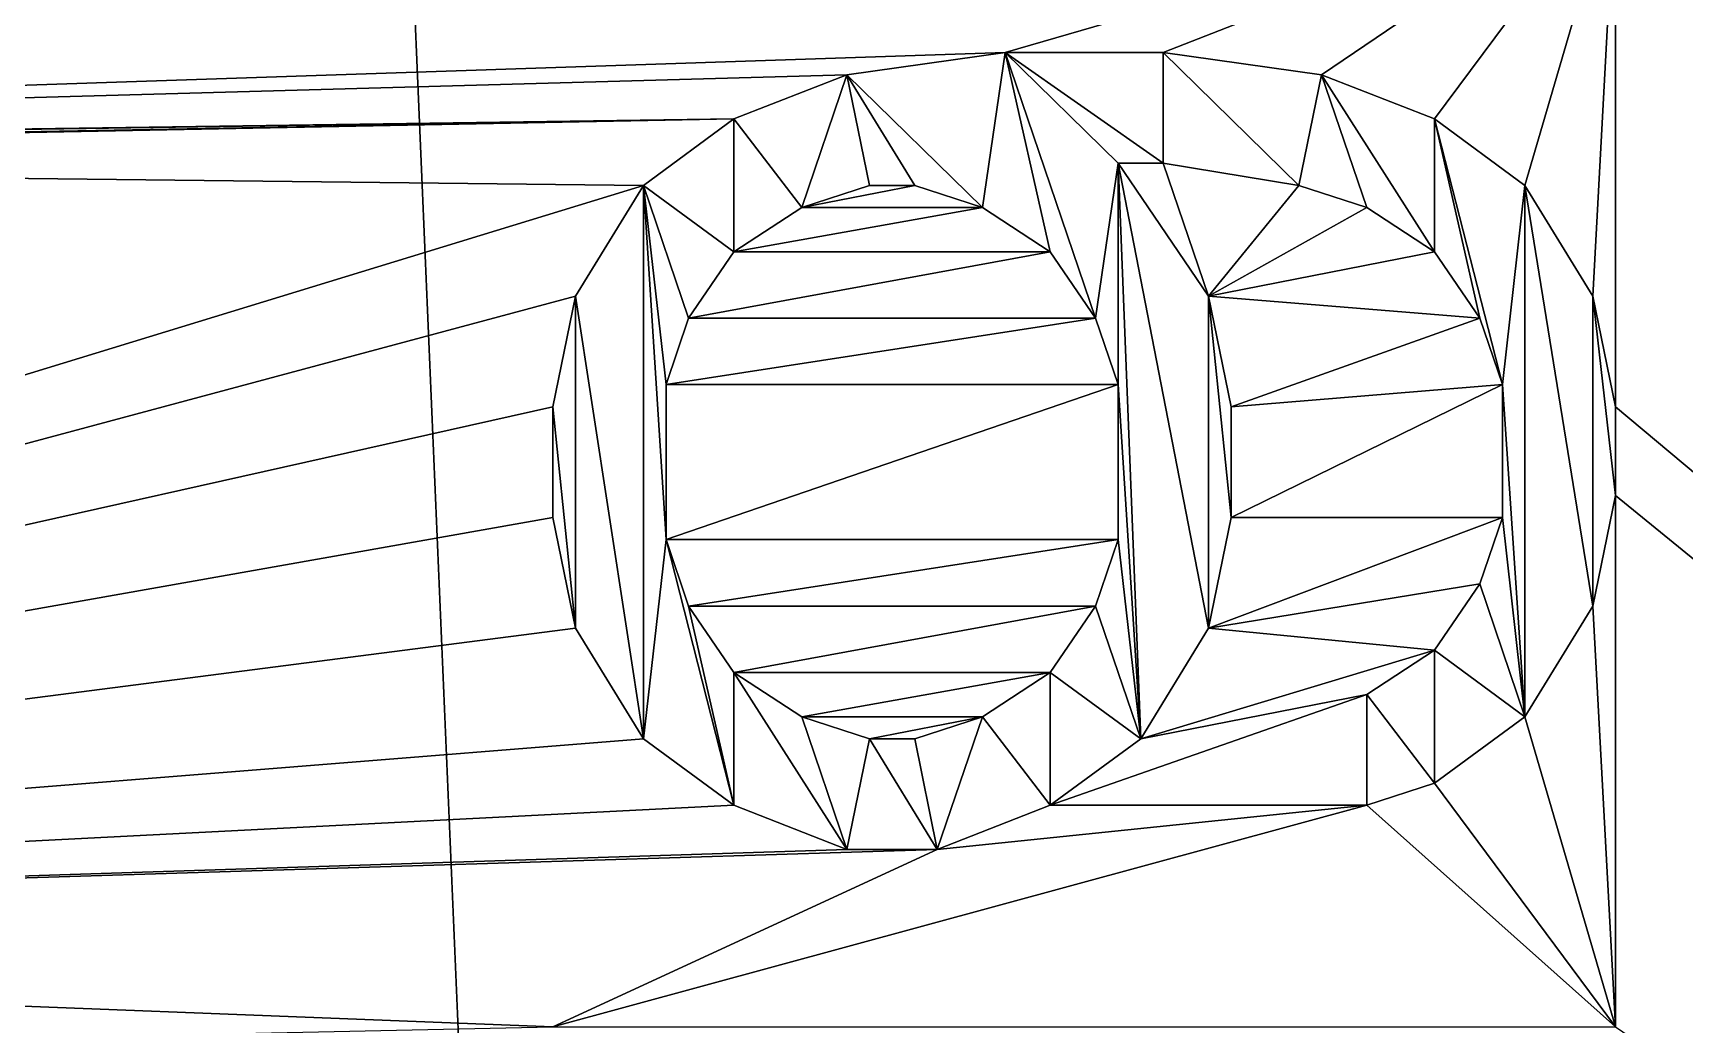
# Model space of a CAD drawing. Header units: millimetres. Extents: x -228 to 228, y -204 to 237.
# Drawn here: x -28.001 to -25.902, y 21.55 to 22.81 of the extents above; entities that cross this region are included whole.
import ezdxf

# ---------------------------------------------------------------- set-up
doc = ezdxf.new("R2010")
doc.units = ezdxf.units.MM
doc.header["$LTSCALE"] = 127.314815
for name, color, linetype in [('4337', 7, 'CONTINUOUS'), ('4338', 7, 'CONTINUOUS'), ('4639', 7, 'CONTINUOUS'), ('4640', 7, 'CONTINUOUS'), ('4646', 7, 'CONTINUOUS'), ('4868', 7, 'CONTINUOUS'), ('4869', 7, 'CONTINUOUS'), ('4870', 7, 'CONTINUOUS'), ('4871', 7, 'CONTINUOUS'), ('4872', 7, 'CONTINUOUS'), ('4873', 7, 'CONTINUOUS'), ('4874', 7, 'CONTINUOUS'), ('4875', 7, 'CONTINUOUS'), ('4876', 7, 'CONTINUOUS'), ('4877', 7, 'CONTINUOUS'), ('4878', 7, 'CONTINUOUS'), ('4879', 7, 'CONTINUOUS'), ('4880', 7, 'CONTINUOUS'), ('4881', 7, 'CONTINUOUS'), ('4882', 7, 'CONTINUOUS'), ('4883', 7, 'CONTINUOUS'), ('4884', 7, 'CONTINUOUS'), ('4885', 7, 'CONTINUOUS'), ('4886', 7, 'CONTINUOUS'), ('4887', 7, 'CONTINUOUS'), ('4888', 7, 'CONTINUOUS'), ('4889', 7, 'CONTINUOUS'), ('4890', 7, 'CONTINUOUS'), ('4891', 7, 'CONTINUOUS'), ('4892', 7, 'CONTINUOUS'), ('4893', 7, 'CONTINUOUS'), ('4894', 7, 'CONTINUOUS'), ('4895', 7, 'CONTINUOUS'), ('4896', 7, 'CONTINUOUS'), ('4897', 7, 'CONTINUOUS'), ('4898', 7, 'CONTINUOUS'), ('4899', 7, 'CONTINUOUS'), ('4900', 7, 'CONTINUOUS'), ('4901', 7, 'CONTINUOUS'), ('4902', 7, 'CONTINUOUS'), ('4903', 7, 'CONTINUOUS'), ('4904', 7, 'CONTINUOUS'), ('4905', 7, 'CONTINUOUS'), ('4906', 7, 'CONTINUOUS'), ('4907', 7, 'CONTINUOUS'), ('4908', 7, 'CONTINUOUS'), ('4909', 7, 'CONTINUOUS'), ('4910', 7, 'CONTINUOUS'), ('4911', 7, 'CONTINUOUS'), ('4912', 7, 'CONTINUOUS'), ('4913', 7, 'CONTINUOUS'), ('4914', 7, 'CONTINUOUS'), ('4915', 7, 'CONTINUOUS'), ('4916', 7, 'CONTINUOUS'), ('4917', 7, 'CONTINUOUS'), ('4918', 7, 'CONTINUOUS'), ('4919', 7, 'CONTINUOUS'), ('4920', 7, 'CONTINUOUS'), ('4921', 7, 'CONTINUOUS'), ('4922', 7, 'CONTINUOUS'), ('4923', 7, 'CONTINUOUS'), ('4924', 7, 'CONTINUOUS'), ('4925', 7, 'CONTINUOUS'), ('4926', 7, 'CONTINUOUS'), ('4927', 7, 'CONTINUOUS'), ('6193', 7, 'CONTINUOUS'), ('6301', 7, 'CONTINUOUS'), ('6310', 7, 'CONTINUOUS')]:
    doc.layers.add(name, color=color, linetype=linetype)

msp = doc.modelspace()

# ---------------------------------------------------------------- linework, layer by layer
at = {"layer": '4337', "color": 6, "linetype": 'Continuous'}
for points in [[(-26.5901, 1, 1038.99), (-28.6139, 1, 1038.99), (-28.0565, 35.5761, 1038.99), (-26.5901, 1, 1038.99)], [(-25.0534, 34.3321, 1038.99), (-26.5901, 1, 1038.99), (-28.0565, 35.5761, 1038.99), (-25.0534, 34.3321, 1038.99)], [(-26.5705, 0.791, 1038.99), (-26.5901, 1, 1038.99), (-25.0534, 34.3321, 1038.99), (-26.5705, 0.791, 1038.99)], [(-26.5651, 0.7513, 1038.99), (-26.5705, 0.791, 1038.99), (-25.0534, 34.3321, 1038.99), (-26.5651, 0.7513, 1038.99)], [(-26.5567, 0.7124, 1038.99), (-26.5651, 0.7513, 1038.99), (-25.0534, 34.3321, 1038.99), (-26.5567, 0.7124, 1038.99)], [(-26.5567, 0.7124, 1038.99), (-25.0534, 34.3321, 1038.99), (-26, 2.7124, 1038.99), (-26.5567, 0.7124, 1038.99)], [(-25.0534, 34.3321, 1038.99), (-24.9694, 2.7124, 1038.99), (-26, 2.7124, 1038.99), (-25.0534, 34.3321, 1038.99)]]:
    msp.add_3dface(points, dxfattribs=at)
at = {"layer": '4338', "color": 6, "linetype": 'Continuous'}
for points in [[(-30.06, 30.2289, 1040.99), (-19.925, 19.3605, 1040.99), (-21.983, 30.1516, 1040.99), (-30.06, 30.2289, 1040.99)], [(-35.1447, 27.683, 1040.99), (-33.5737, 22.3825, 1040.99), (-27.1396, 23.9944, 1040.99), (-35.1447, 27.683, 1040.99)], [(-27.1396, 23.9944, 1040.99), (-33.5737, 22.3825, 1040.99), (-27.2545, 23.8819, 1040.99), (-27.1396, 23.9944, 1040.99)], [(-27.2545, 23.8819, 1040.99), (-33.5737, 22.3825, 1040.99), (-27.312, 23.7694, 1040.99), (-27.2545, 23.8819, 1040.99)], [(-27.312, 23.7694, 1040.99), (-33.5737, 22.3825, 1040.99), (-27.3407, 23.6007, 1040.99), (-27.312, 23.7694, 1040.99)], [(-27.3407, 23.6007, 1040.99), (-33.5737, 22.3825, 1040.99), (-27.3407, 23.4882, 1040.99), (-27.3407, 23.6007, 1040.99)], [(-25.9907, 23.5191, 1040.99), (-25.9907, 23.01, 1040.99), (-20.9561, 18.1201, 1040.99), (-25.9907, 23.5191, 1040.99)], [(-27.3407, 23.4882, 1040.99), (-33.5737, 22.3825, 1040.99), (-27.312, 23.2913, 1040.99), (-27.3407, 23.4882, 1040.99)], [(-27.312, 23.2913, 1040.99), (-33.5737, 22.3825, 1040.99), (-27.2545, 23.1788, 1040.99), (-27.312, 23.2913, 1040.99)], [(-27.2545, 23.1788, 1040.99), (-33.5737, 22.3825, 1040.99), (-27.1396, 23.0663, 1040.99), (-27.2545, 23.1788, 1040.99)], [(-33.5737, 22.3825, 1040.99), (-30.9148, 22.6466, 1040.99), (-27.1396, 23.0663, 1040.99), (-33.5737, 22.3825, 1040.99)], [(-27.0247, 23.0382, 1040.99), (-27.1396, 23.0663, 1040.99), (-30.9148, 22.6466, 1040.99), (-27.0247, 23.0382, 1040.99)], [(-30.9148, 22.6466, 1040.99), (-26.1343, 23.01, 1040.99), (-27.0247, 23.0382, 1040.99), (-30.9148, 22.6466, 1040.99)], [(-30.9148, 22.6466, 1040.99), (-26.7662, 22.785, 1040.99), (-25.9907, 23.01, 1040.99), (-30.9148, 22.6466, 1040.99)], [(-26.1343, 23.01, 1040.99), (-30.9148, 22.6466, 1040.99), (-25.9907, 23.01, 1040.99), (-26.1343, 23.01, 1040.99)], [(-26.7662, 22.785, 1040.99), (-26.5652, 22.785, 1040.99), (-25.9907, 23.01, 1040.99), (-26.7662, 22.785, 1040.99)], [(-26.5652, 22.785, 1040.99), (-26.3641, 22.7569, 1040.99), (-25.9907, 23.01, 1040.99), (-26.5652, 22.785, 1040.99)], [(-26.3641, 22.7569, 1040.99), (-26.2205, 22.7007, 1040.99), (-25.9907, 23.01, 1040.99), (-26.3641, 22.7569, 1040.99)], [(-26.2205, 22.7007, 1040.99), (-26.1056, 22.6163, 1040.99), (-25.9907, 23.01, 1040.99), (-26.2205, 22.7007, 1040.99)], [(-26.1056, 22.6163, 1040.99), (-26.0194, 22.4757, 1040.99), (-25.9907, 23.01, 1040.99), (-26.1056, 22.6163, 1040.99)], [(-26.0194, 22.4757, 1040.99), (-25.9907, 22.335, 1040.99), (-25.9907, 23.01, 1040.99), (-26.0194, 22.4757, 1040.99)], [(-25.9907, 23.01, 1040.99), (-25.9907, 22.335, 1040.99), (-20.9561, 18.1201, 1040.99), (-25.9907, 23.01, 1040.99)], [(-26.7662, 22.785, 1040.99), (-30.9148, 22.6466, 1040.99), (-26.9673, 22.7569, 1040.99), (-26.7662, 22.785, 1040.99)], [(-26.9673, 22.7569, 1040.99), (-30.9148, 22.6466, 1040.99), (-27.1109, 22.7007, 1040.99), (-26.9673, 22.7569, 1040.99)], [(-30.9148, 22.6466, 1040.99), (-30.7446, 22.6466, 1040.99), (-27.1109, 22.7007, 1040.99), (-30.9148, 22.6466, 1040.99)], [(-30.7446, 22.6466, 1040.99), (-30.0754, 22.6466, 1040.99), (-27.1109, 22.7007, 1040.99), (-30.7446, 22.6466, 1040.99)], [(-30.0754, 22.6466, 1040.99), (-29.9052, 22.6466, 1040.99), (-27.1109, 22.7007, 1040.99), (-30.0754, 22.6466, 1040.99)], [(-27.1109, 22.7007, 1040.99), (-29.9052, 22.6466, 1040.99), (-27.2258, 22.6163, 1040.99), (-27.1109, 22.7007, 1040.99)], [(-29.9052, 22.6466, 1040.99), (-30.3365, 21.6641, 1040.99), (-27.2258, 22.6163, 1040.99), (-29.9052, 22.6466, 1040.99)], [(-26.6226, 22.6444, 1040.99), (-26.5077, 22.4757, 1040.99), (-26.5652, 22.6444, 1040.99), (-26.6226, 22.6444, 1040.99)], [(-26.5652, 22.6444, 1040.99), (-26.5077, 22.4757, 1040.99), (-26.3928, 22.6163, 1040.99), (-26.5652, 22.6444, 1040.99)], [(-27.2258, 22.6163, 1040.99), (-30.3365, 21.6641, 1040.99), (-27.312, 22.4757, 1040.99), (-27.2258, 22.6163, 1040.99)], [(-26.7949, 22.5882, 1040.99), (-26.8811, 22.6163, 1040.99), (-27.0247, 22.5882, 1040.99), (-26.7949, 22.5882, 1040.99)], [(-27.0247, 22.5882, 1040.99), (-26.8811, 22.6163, 1040.99), (-26.9386, 22.6163, 1040.99), (-27.0247, 22.5882, 1040.99)], [(-26.3928, 22.6163, 1040.99), (-26.5077, 22.4757, 1040.99), (-26.3066, 22.5882, 1040.99), (-26.3928, 22.6163, 1040.99)], [(-26.7088, 22.5319, 1040.99), (-26.7949, 22.5882, 1040.99), (-27.1109, 22.5319, 1040.99), (-26.7088, 22.5319, 1040.99)], [(-27.1109, 22.5319, 1040.99), (-26.7949, 22.5882, 1040.99), (-27.0247, 22.5882, 1040.99), (-27.1109, 22.5319, 1040.99)], [(-26.3066, 22.5882, 1040.99), (-26.5077, 22.4757, 1040.99), (-26.2205, 22.5319, 1040.99), (-26.3066, 22.5882, 1040.99)], [(-26.6513, 22.4475, 1040.99), (-26.7088, 22.5319, 1040.99), (-27.1683, 22.4475, 1040.99), (-26.6513, 22.4475, 1040.99)], [(-27.1683, 22.4475, 1040.99), (-26.7088, 22.5319, 1040.99), (-27.1109, 22.5319, 1040.99), (-27.1683, 22.4475, 1040.99)], [(-26.2205, 22.5319, 1040.99), (-26.5077, 22.4757, 1040.99), (-26.163, 22.4475, 1040.99), (-26.2205, 22.5319, 1040.99)], [(-27.312, 22.4757, 1040.99), (-30.3365, 21.6641, 1040.99), (-27.3407, 22.335, 1040.99), (-27.312, 22.4757, 1040.99)], [(-26.5077, 22.4757, 1040.99), (-26.479, 22.335, 1040.99), (-26.163, 22.4475, 1040.99), (-26.5077, 22.4757, 1040.99)], [(-26.6226, 22.3632, 1040.99), (-26.6513, 22.4475, 1040.99), (-27.1971, 22.3632, 1040.99), (-26.6226, 22.3632, 1040.99)], [(-27.1971, 22.3632, 1040.99), (-26.6513, 22.4475, 1040.99), (-27.1683, 22.4475, 1040.99), (-27.1971, 22.3632, 1040.99)], [(-26.163, 22.4475, 1040.99), (-26.479, 22.335, 1040.99), (-26.1343, 22.3632, 1040.99), (-26.163, 22.4475, 1040.99)], [(-26.6226, 22.1663, 1040.99), (-26.6226, 22.3632, 1040.99), (-27.1971, 22.1663, 1040.99), (-26.6226, 22.1663, 1040.99)], [(-27.1971, 22.1663, 1040.99), (-26.6226, 22.3632, 1040.99), (-27.1971, 22.3632, 1040.99), (-27.1971, 22.1663, 1040.99)], [(-26.479, 22.335, 1040.99), (-26.479, 22.1944, 1040.99), (-26.1343, 22.3632, 1040.99), (-26.479, 22.335, 1040.99)], [(-26.1343, 22.3632, 1040.99), (-26.479, 22.1944, 1040.99), (-26.1343, 22.1944, 1040.99), (-26.1343, 22.3632, 1040.99)], [(-27.3407, 22.335, 1040.99), (-30.3365, 21.6641, 1040.99), (-27.3407, 22.1944, 1040.99), (-27.3407, 22.335, 1040.99)], [(-25.9907, 22.335, 1040.99), (-25.9907, 22.2225, 1040.99), (-20.9561, 18.1201, 1040.99), (-25.9907, 22.335, 1040.99)], [(-26.0194, 22.0819, 1040.99), (-25.9907, 21.5475, 1040.99), (-25.9907, 22.2225, 1040.99), (-26.0194, 22.0819, 1040.99)], [(-25.9907, 22.2225, 1040.99), (-25.9907, 21.5475, 1040.99), (-20.9561, 18.1201, 1040.99), (-25.9907, 22.2225, 1040.99)], [(-27.3407, 22.1944, 1040.99), (-30.3365, 21.6641, 1040.99), (-27.312, 22.0538, 1040.99), (-27.3407, 22.1944, 1040.99)], [(-26.479, 22.1944, 1040.99), (-26.5077, 22.0538, 1040.99), (-26.1343, 22.1944, 1040.99), (-26.479, 22.1944, 1040.99)], [(-26.1343, 22.1944, 1040.99), (-26.5077, 22.0538, 1040.99), (-26.163, 22.11, 1040.99), (-26.1343, 22.1944, 1040.99)], [(-27.1683, 22.0819, 1040.99), (-26.6226, 22.1663, 1040.99), (-27.1971, 22.1663, 1040.99), (-27.1683, 22.0819, 1040.99)], [(-26.6513, 22.0819, 1040.99), (-26.6226, 22.1663, 1040.99), (-27.1683, 22.0819, 1040.99), (-26.6513, 22.0819, 1040.99)], [(-26.163, 22.11, 1040.99), (-26.5077, 22.0538, 1040.99), (-26.2205, 22.0257, 1040.99), (-26.163, 22.11, 1040.99)], [(-27.1109, 21.9975, 1040.99), (-26.6513, 22.0819, 1040.99), (-27.1683, 22.0819, 1040.99), (-27.1109, 21.9975, 1040.99)], [(-26.7088, 21.9975, 1040.99), (-26.6513, 22.0819, 1040.99), (-27.1109, 21.9975, 1040.99), (-26.7088, 21.9975, 1040.99)], [(-26.1056, 21.9413, 1040.99), (-25.9907, 21.5475, 1040.99), (-26.0194, 22.0819, 1040.99), (-26.1056, 21.9413, 1040.99)], [(-27.312, 22.0538, 1040.99), (-30.3365, 21.6641, 1040.99), (-27.2258, 21.9132, 1040.99), (-27.312, 22.0538, 1040.99)], [(-26.5077, 22.0538, 1040.99), (-26.5939, 21.9132, 1040.99), (-26.2205, 22.0257, 1040.99), (-26.5077, 22.0538, 1040.99)], [(-26.2205, 22.0257, 1040.99), (-26.5939, 21.9132, 1040.99), (-26.3066, 21.9694, 1040.99), (-26.2205, 22.0257, 1040.99)], [(-27.0247, 21.9413, 1040.99), (-26.7088, 21.9975, 1040.99), (-27.1109, 21.9975, 1040.99), (-27.0247, 21.9413, 1040.99)], [(-26.7949, 21.9413, 1040.99), (-26.7088, 21.9975, 1040.99), (-27.0247, 21.9413, 1040.99), (-26.7949, 21.9413, 1040.99)], [(-26.7088, 21.8288, 1040.99), (-26.3066, 21.8288, 1040.99), (-26.3066, 21.9694, 1040.99), (-26.7088, 21.8288, 1040.99)], [(-26.5939, 21.9132, 1040.99), (-26.7088, 21.8288, 1040.99), (-26.3066, 21.9694, 1040.99), (-26.5939, 21.9132, 1040.99)], [(-26.9386, 21.9132, 1040.99), (-26.7949, 21.9413, 1040.99), (-27.0247, 21.9413, 1040.99), (-26.9386, 21.9132, 1040.99)], [(-26.8811, 21.9132, 1040.99), (-26.7949, 21.9413, 1040.99), (-26.9386, 21.9132, 1040.99), (-26.8811, 21.9132, 1040.99)], [(-26.2205, 21.8569, 1040.99), (-25.9907, 21.5475, 1040.99), (-26.1056, 21.9413, 1040.99), (-26.2205, 21.8569, 1040.99)], [(-27.2258, 21.9132, 1040.99), (-30.3365, 21.6641, 1040.99), (-27.1109, 21.8288, 1040.99), (-27.2258, 21.9132, 1040.99)], [(-26.3066, 21.8288, 1040.99), (-25.9907, 21.5475, 1040.99), (-26.2205, 21.8569, 1040.99), (-26.3066, 21.8288, 1040.99)], [(-27.1109, 21.8288, 1040.99), (-30.3365, 21.6641, 1040.99), (-26.9673, 21.7725, 1040.99), (-27.1109, 21.8288, 1040.99)], [(-27.3407, 21.5475, 1040.99), (-25.9907, 21.5475, 1040.99), (-26.3066, 21.8288, 1040.99), (-27.3407, 21.5475, 1040.99)], [(-27.3407, 21.5475, 1040.99), (-26.3066, 21.8288, 1040.99), (-26.8524, 21.7725, 1040.99), (-27.3407, 21.5475, 1040.99)], [(-26.8524, 21.7725, 1040.99), (-26.3066, 21.8288, 1040.99), (-26.7088, 21.8288, 1040.99), (-26.8524, 21.7725, 1040.99)], [(-30.3365, 21.6641, 1040.99), (-27.3407, 21.5475, 1040.99), (-26.8524, 21.7725, 1040.99), (-30.3365, 21.6641, 1040.99)], [(-26.9673, 21.7725, 1040.99), (-30.3365, 21.6641, 1040.99), (-26.8524, 21.7725, 1040.99), (-26.9673, 21.7725, 1040.99)], [(-30.3365, 21.6641, 1040.99), (-30.2998, 21.4842, 1040.99), (-27.3407, 21.5475, 1040.99), (-30.3365, 21.6641, 1040.99)]]:
    msp.add_3dface(points, dxfattribs=at)
at = {"layer": '4639', "color": 6, "linetype": 'Continuous'}
for points in [[(-19.925, 19.3605, 1040.99), (-30.06, 30.2289, 1040.99), (-21.8981, 21.1981, 1051.862), (-19.925, 19.3605, 1040.99)], [(-30.06, 30.2289, 1040.99), (-24.9401, 24.4954, 1050.49), (-23.3431, 22.7737, 1050.8417), (-30.06, 30.2289, 1040.99)], [(-21.8981, 21.1981, 1051.862), (-30.06, 30.2289, 1040.99), (-23.3431, 22.7737, 1050.8417), (-21.8981, 21.1981, 1051.862)]]:
    msp.add_3dface(points, dxfattribs=at)
at = {"layer": '4640', "color": 6, "linetype": 'Continuous'}
for points in [[(-25.814, 23.5727, 1050.49), (-30.6636, 28.6466, 1045.5393), (-20.7914, 18.1245, 1048.0645), (-25.814, 23.5727, 1050.49)], [(-30.6636, 28.6466, 1045.5393), (-26.1343, 23.6756, 1041.09), (-20.7914, 18.1245, 1048.0645), (-30.6636, 28.6466, 1045.5393)], [(-26.1343, 23.6756, 1041.09), (-25.9907, 23.5216, 1041.09), (-20.7914, 18.1245, 1048.0645), (-26.1343, 23.6756, 1041.09)], [(-25.9907, 23.5216, 1041.09), (-25.9907, 23.5191, 1040.99), (-20.7914, 18.1245, 1048.0645), (-25.9907, 23.5216, 1041.09)], [(-25.9907, 23.5191, 1040.99), (-20.9561, 18.1201, 1040.99), (-20.7914, 18.1245, 1048.0645), (-25.9907, 23.5191, 1040.99)]]:
    msp.add_3dface(points, dxfattribs=at)
at = {"layer": '4646', "color": 6, "linetype": 'Continuous'}
for points in [[(-26.7662, 22.785, 1041.09), (-26.9673, 22.7569, 1041.09), (-26.7949, 22.5882, 1041.09), (-26.7662, 22.785, 1041.09)], [(-26.7088, 22.5319, 1041.09), (-26.7662, 22.785, 1041.09), (-26.7949, 22.5882, 1041.09), (-26.7088, 22.5319, 1041.09)], [(-26.6226, 22.6444, 1041.09), (-26.5652, 22.6444, 1041.09), (-26.7662, 22.785, 1041.09), (-26.6226, 22.6444, 1041.09)], [(-26.7662, 22.785, 1041.09), (-26.5652, 22.6444, 1041.09), (-26.5652, 22.785, 1041.09), (-26.7662, 22.785, 1041.09)], [(-26.6226, 22.6444, 1041.09), (-26.7662, 22.785, 1041.09), (-26.6513, 22.4475, 1041.09), (-26.6226, 22.6444, 1041.09)], [(-26.6513, 22.4475, 1041.09), (-26.7662, 22.785, 1041.09), (-26.7088, 22.5319, 1041.09), (-26.6513, 22.4475, 1041.09)], [(-26.5652, 22.6444, 1041.09), (-26.3928, 22.6163, 1041.09), (-26.5652, 22.785, 1041.09), (-26.5652, 22.6444, 1041.09)], [(-26.5652, 22.785, 1041.09), (-26.3928, 22.6163, 1041.09), (-26.3641, 22.7569, 1041.09), (-26.5652, 22.785, 1041.09)], [(-26.9673, 22.7569, 1041.09), (-27.1109, 22.7007, 1041.09), (-27.0247, 22.5882, 1041.09), (-26.9673, 22.7569, 1041.09)], [(-26.9386, 22.6163, 1041.09), (-26.9673, 22.7569, 1041.09), (-27.0247, 22.5882, 1041.09), (-26.9386, 22.6163, 1041.09)], [(-26.8811, 22.6163, 1041.09), (-26.9673, 22.7569, 1041.09), (-26.9386, 22.6163, 1041.09), (-26.8811, 22.6163, 1041.09)], [(-26.9673, 22.7569, 1041.09), (-26.8811, 22.6163, 1041.09), (-26.7949, 22.5882, 1041.09), (-26.9673, 22.7569, 1041.09)], [(-26.3928, 22.6163, 1041.09), (-26.3066, 22.5882, 1041.09), (-26.3641, 22.7569, 1041.09), (-26.3928, 22.6163, 1041.09)], [(-26.3066, 22.5882, 1041.09), (-26.2205, 22.5319, 1041.09), (-26.3641, 22.7569, 1041.09), (-26.3066, 22.5882, 1041.09)], [(-26.3641, 22.7569, 1041.09), (-26.2205, 22.5319, 1041.09), (-26.2205, 22.7007, 1041.09), (-26.3641, 22.7569, 1041.09)], [(-27.1109, 22.7007, 1041.09), (-27.2258, 22.6163, 1041.09), (-27.1109, 22.5319, 1041.09), (-27.1109, 22.7007, 1041.09)], [(-27.0247, 22.5882, 1041.09), (-27.1109, 22.7007, 1041.09), (-27.1109, 22.5319, 1041.09), (-27.0247, 22.5882, 1041.09)], [(-26.163, 22.4475, 1041.09), (-26.1343, 22.3632, 1041.09), (-26.2205, 22.7007, 1041.09), (-26.163, 22.4475, 1041.09)], [(-26.2205, 22.7007, 1041.09), (-26.1343, 22.3632, 1041.09), (-26.1056, 22.6163, 1041.09), (-26.2205, 22.7007, 1041.09)], [(-26.2205, 22.5319, 1041.09), (-26.163, 22.4475, 1041.09), (-26.2205, 22.7007, 1041.09), (-26.2205, 22.5319, 1041.09)], [(-26.6226, 22.3632, 1041.09), (-26.6226, 22.6444, 1041.09), (-26.6513, 22.4475, 1041.09), (-26.6226, 22.3632, 1041.09)], [(-26.5077, 22.4757, 1041.09), (-26.6226, 22.6444, 1041.09), (-26.5077, 22.0538, 1041.09), (-26.5077, 22.4757, 1041.09)], [(-26.5077, 22.0538, 1041.09), (-26.6226, 22.6444, 1041.09), (-26.5939, 21.9132, 1041.09), (-26.5077, 22.0538, 1041.09)], [(-26.5939, 21.9132, 1041.09), (-26.6226, 22.6444, 1041.09), (-26.6226, 22.3632, 1041.09), (-26.5939, 21.9132, 1041.09)], [(-27.312, 22.4757, 1041.09), (-27.2258, 21.9132, 1041.09), (-27.2258, 22.6163, 1041.09), (-27.312, 22.4757, 1041.09)], [(-27.2258, 22.6163, 1041.09), (-27.2258, 21.9132, 1041.09), (-27.1971, 22.1663, 1041.09), (-27.2258, 22.6163, 1041.09)], [(-27.1109, 22.5319, 1041.09), (-27.2258, 22.6163, 1041.09), (-27.1683, 22.4475, 1041.09), (-27.1109, 22.5319, 1041.09)], [(-27.1683, 22.4475, 1041.09), (-27.2258, 22.6163, 1041.09), (-27.1971, 22.3632, 1041.09), (-27.1683, 22.4475, 1041.09)], [(-27.1971, 22.3632, 1041.09), (-27.2258, 22.6163, 1041.09), (-27.1971, 22.1663, 1041.09), (-27.1971, 22.3632, 1041.09)], [(-26.1056, 22.6163, 1041.09), (-26.1343, 22.3632, 1041.09), (-26.1056, 21.9413, 1041.09), (-26.1056, 22.6163, 1041.09)], [(-26.0194, 22.4757, 1041.09), (-26.1056, 22.6163, 1041.09), (-26.0194, 22.0819, 1041.09), (-26.0194, 22.4757, 1041.09)], [(-26.0194, 22.0819, 1041.09), (-26.1056, 22.6163, 1041.09), (-26.1056, 21.9413, 1041.09), (-26.0194, 22.0819, 1041.09)], [(-27.3407, 22.335, 1041.09), (-27.312, 22.0538, 1041.09), (-27.312, 22.4757, 1041.09), (-27.3407, 22.335, 1041.09)], [(-27.312, 22.0538, 1041.09), (-27.2258, 21.9132, 1041.09), (-27.312, 22.4757, 1041.09), (-27.312, 22.0538, 1041.09)], [(-26.479, 22.335, 1041.09), (-26.5077, 22.4757, 1041.09), (-26.479, 22.1944, 1041.09), (-26.479, 22.335, 1041.09)], [(-26.479, 22.1944, 1041.09), (-26.5077, 22.4757, 1041.09), (-26.5077, 22.0538, 1041.09), (-26.479, 22.1944, 1041.09)], [(-25.9907, 22.335, 1041.09), (-26.0194, 22.4757, 1041.09), (-25.9907, 22.2225, 1041.09), (-25.9907, 22.335, 1041.09)], [(-25.9907, 22.2225, 1041.09), (-26.0194, 22.4757, 1041.09), (-26.0194, 22.0819, 1041.09), (-25.9907, 22.2225, 1041.09)], [(-26.6226, 22.1663, 1041.09), (-26.5939, 21.9132, 1041.09), (-26.6226, 22.3632, 1041.09), (-26.6226, 22.1663, 1041.09)], [(-26.1343, 22.3632, 1041.09), (-26.1343, 22.1944, 1041.09), (-26.1056, 21.9413, 1041.09), (-26.1343, 22.3632, 1041.09)], [(-27.3407, 22.1944, 1041.09), (-27.312, 22.0538, 1041.09), (-27.3407, 22.335, 1041.09), (-27.3407, 22.1944, 1041.09)], [(-26.1343, 22.1944, 1041.09), (-26.163, 22.11, 1041.09), (-26.1056, 21.9413, 1041.09), (-26.1343, 22.1944, 1041.09)], [(-27.2258, 21.9132, 1041.09), (-27.1109, 21.8288, 1041.09), (-27.1971, 22.1663, 1041.09), (-27.2258, 21.9132, 1041.09)], [(-27.1971, 22.1663, 1041.09), (-27.1109, 21.8288, 1041.09), (-27.1683, 22.0819, 1041.09), (-27.1971, 22.1663, 1041.09)], [(-26.6513, 22.0819, 1041.09), (-26.5939, 21.9132, 1041.09), (-26.6226, 22.1663, 1041.09), (-26.6513, 22.0819, 1041.09)], [(-26.163, 22.11, 1041.09), (-26.2205, 22.0257, 1041.09), (-26.1056, 21.9413, 1041.09), (-26.163, 22.11, 1041.09)], [(-27.1683, 22.0819, 1041.09), (-27.1109, 21.8288, 1041.09), (-27.1109, 21.9975, 1041.09), (-27.1683, 22.0819, 1041.09)], [(-26.7088, 21.9975, 1041.09), (-26.5939, 21.9132, 1041.09), (-26.6513, 22.0819, 1041.09), (-26.7088, 21.9975, 1041.09)], [(-26.2205, 22.0257, 1041.09), (-26.3066, 21.9694, 1041.09), (-26.2205, 21.8569, 1041.09), (-26.2205, 22.0257, 1041.09)], [(-26.1056, 21.9413, 1041.09), (-26.2205, 22.0257, 1041.09), (-26.2205, 21.8569, 1041.09), (-26.1056, 21.9413, 1041.09)], [(-27.1109, 21.8288, 1041.09), (-26.9673, 21.7725, 1041.09), (-27.1109, 21.9975, 1041.09), (-27.1109, 21.8288, 1041.09)], [(-27.1109, 21.9975, 1041.09), (-26.9673, 21.7725, 1041.09), (-27.0247, 21.9413, 1041.09), (-27.1109, 21.9975, 1041.09)], [(-26.7949, 21.9413, 1041.09), (-26.7088, 21.8288, 1041.09), (-26.7088, 21.9975, 1041.09), (-26.7949, 21.9413, 1041.09)], [(-26.7088, 21.8288, 1041.09), (-26.5939, 21.9132, 1041.09), (-26.7088, 21.9975, 1041.09), (-26.7088, 21.8288, 1041.09)], [(-26.3066, 21.9694, 1041.09), (-26.3066, 21.8288, 1041.09), (-26.2205, 21.8569, 1041.09), (-26.3066, 21.9694, 1041.09)], [(-27.0247, 21.9413, 1041.09), (-26.9673, 21.7725, 1041.09), (-26.9386, 21.9132, 1041.09), (-27.0247, 21.9413, 1041.09)], [(-26.8811, 21.9132, 1041.09), (-26.8524, 21.7725, 1041.09), (-26.7949, 21.9413, 1041.09), (-26.8811, 21.9132, 1041.09)], [(-26.8524, 21.7725, 1041.09), (-26.7088, 21.8288, 1041.09), (-26.7949, 21.9413, 1041.09), (-26.8524, 21.7725, 1041.09)], [(-26.9673, 21.7725, 1041.09), (-26.8524, 21.7725, 1041.09), (-26.9386, 21.9132, 1041.09), (-26.9673, 21.7725, 1041.09)], [(-26.9386, 21.9132, 1041.09), (-26.8524, 21.7725, 1041.09), (-26.8811, 21.9132, 1041.09), (-26.9386, 21.9132, 1041.09)]]:
    msp.add_3dface(points, dxfattribs=at)
at = {"layer": '4868', "color": 6, "linetype": 'Continuous'}
for points in [[(-26.3066, 21.8288, 1040.99), (-26.2205, 21.8569, 1040.99), (-26.2205, 21.8569, 1041.09), (-26.3066, 21.8288, 1040.99)], [(-26.3066, 21.8288, 1041.09), (-26.3066, 21.8288, 1040.99), (-26.2205, 21.8569, 1041.09), (-26.3066, 21.8288, 1041.09)]]:
    msp.add_3dface(points, dxfattribs=at)
at = {"layer": '4869', "color": 6, "linetype": 'Continuous'}
for points in [[(-26.2205, 21.8569, 1040.99), (-26.1056, 21.9413, 1040.99), (-26.2205, 21.8569, 1041.09), (-26.2205, 21.8569, 1040.99)], [(-26.1056, 21.9413, 1040.99), (-26.1056, 21.9413, 1041.09), (-26.2205, 21.8569, 1041.09), (-26.1056, 21.9413, 1040.99)]]:
    msp.add_3dface(points, dxfattribs=at)
at = {"layer": '4870', "color": 6, "linetype": 'Continuous'}
for points in [[(-26.1056, 21.9413, 1040.99), (-26.0194, 22.0819, 1040.99), (-26.1056, 21.9413, 1041.09), (-26.1056, 21.9413, 1040.99)], [(-26.0194, 22.0819, 1040.99), (-26.0194, 22.0819, 1041.09), (-26.1056, 21.9413, 1041.09), (-26.0194, 22.0819, 1040.99)]]:
    msp.add_3dface(points, dxfattribs=at)
at = {"layer": '4871', "color": 6, "linetype": 'Continuous'}
for points in [[(-26.0194, 22.0819, 1040.99), (-25.9907, 22.2225, 1040.99), (-26.0194, 22.0819, 1041.09), (-26.0194, 22.0819, 1040.99)], [(-25.9907, 22.2225, 1040.99), (-25.9907, 22.2225, 1041.09), (-26.0194, 22.0819, 1041.09), (-25.9907, 22.2225, 1040.99)]]:
    msp.add_3dface(points, dxfattribs=at)
at = {"layer": '4872', "color": 6, "linetype": 'Continuous'}
for points in [[(-25.9907, 22.2225, 1040.99), (-25.9907, 22.335, 1040.99), (-25.9907, 22.2225, 1041.09), (-25.9907, 22.2225, 1040.99)], [(-25.9907, 22.335, 1040.99), (-25.9907, 22.335, 1041.09), (-25.9907, 22.2225, 1041.09), (-25.9907, 22.335, 1040.99)]]:
    msp.add_3dface(points, dxfattribs=at)
at = {"layer": '4873', "color": 6, "linetype": 'Continuous'}
for points in [[(-25.9907, 22.335, 1040.99), (-26.0194, 22.4757, 1040.99), (-25.9907, 22.335, 1041.09), (-25.9907, 22.335, 1040.99)], [(-26.0194, 22.4757, 1040.99), (-26.0194, 22.4757, 1041.09), (-25.9907, 22.335, 1041.09), (-26.0194, 22.4757, 1040.99)]]:
    msp.add_3dface(points, dxfattribs=at)
at = {"layer": '4874', "color": 6, "linetype": 'Continuous'}
for points in [[(-26.0194, 22.4757, 1040.99), (-26.1056, 22.6163, 1040.99), (-26.0194, 22.4757, 1041.09), (-26.0194, 22.4757, 1040.99)], [(-26.1056, 22.6163, 1040.99), (-26.1056, 22.6163, 1041.09), (-26.0194, 22.4757, 1041.09), (-26.1056, 22.6163, 1040.99)]]:
    msp.add_3dface(points, dxfattribs=at)
at = {"layer": '4875', "color": 6, "linetype": 'Continuous'}
for points in [[(-26.1056, 22.6163, 1040.99), (-26.2205, 22.7007, 1040.99), (-26.1056, 22.6163, 1041.09), (-26.1056, 22.6163, 1040.99)], [(-26.2205, 22.7007, 1040.99), (-26.2205, 22.7007, 1041.09), (-26.1056, 22.6163, 1041.09), (-26.2205, 22.7007, 1040.99)]]:
    msp.add_3dface(points, dxfattribs=at)
at = {"layer": '4876', "color": 6, "linetype": 'Continuous'}
for points in [[(-26.2205, 22.7007, 1040.99), (-26.3641, 22.7569, 1040.99), (-26.2205, 22.7007, 1041.09), (-26.2205, 22.7007, 1040.99)], [(-26.3641, 22.7569, 1040.99), (-26.3641, 22.7569, 1041.09), (-26.2205, 22.7007, 1041.09), (-26.3641, 22.7569, 1040.99)]]:
    msp.add_3dface(points, dxfattribs=at)
at = {"layer": '4877', "color": 6, "linetype": 'Continuous'}
for points in [[(-26.3641, 22.7569, 1040.99), (-26.5652, 22.785, 1040.99), (-26.3641, 22.7569, 1041.09), (-26.3641, 22.7569, 1040.99)], [(-26.5652, 22.785, 1040.99), (-26.5652, 22.785, 1041.09), (-26.3641, 22.7569, 1041.09), (-26.5652, 22.785, 1040.99)]]:
    msp.add_3dface(points, dxfattribs=at)
at = {"layer": '4878', "color": 6, "linetype": 'Continuous'}
for points in [[(-26.5652, 22.785, 1040.99), (-26.7662, 22.785, 1040.99), (-26.5652, 22.785, 1041.09), (-26.5652, 22.785, 1040.99)], [(-26.7662, 22.785, 1040.99), (-26.7662, 22.785, 1041.09), (-26.5652, 22.785, 1041.09), (-26.7662, 22.785, 1040.99)]]:
    msp.add_3dface(points, dxfattribs=at)
at = {"layer": '4879', "color": 6, "linetype": 'Continuous'}
for points in [[(-26.7662, 22.785, 1040.99), (-26.9673, 22.7569, 1040.99), (-26.7662, 22.785, 1041.09), (-26.7662, 22.785, 1040.99)], [(-26.9673, 22.7569, 1040.99), (-26.9673, 22.7569, 1041.09), (-26.7662, 22.785, 1041.09), (-26.9673, 22.7569, 1040.99)]]:
    msp.add_3dface(points, dxfattribs=at)
at = {"layer": '4880', "color": 6, "linetype": 'Continuous'}
for points in [[(-26.9673, 22.7569, 1040.99), (-27.1109, 22.7007, 1040.99), (-26.9673, 22.7569, 1041.09), (-26.9673, 22.7569, 1040.99)], [(-27.1109, 22.7007, 1040.99), (-27.1109, 22.7007, 1041.09), (-26.9673, 22.7569, 1041.09), (-27.1109, 22.7007, 1040.99)]]:
    msp.add_3dface(points, dxfattribs=at)
at = {"layer": '4881', "color": 6, "linetype": 'Continuous'}
for points in [[(-27.1109, 22.7007, 1040.99), (-27.2258, 22.6163, 1040.99), (-27.1109, 22.7007, 1041.09), (-27.1109, 22.7007, 1040.99)], [(-27.2258, 22.6163, 1040.99), (-27.2258, 22.6163, 1041.09), (-27.1109, 22.7007, 1041.09), (-27.2258, 22.6163, 1040.99)]]:
    msp.add_3dface(points, dxfattribs=at)
at = {"layer": '4882', "color": 6, "linetype": 'Continuous'}
for points in [[(-27.2258, 22.6163, 1040.99), (-27.312, 22.4757, 1040.99), (-27.2258, 22.6163, 1041.09), (-27.2258, 22.6163, 1040.99)], [(-27.312, 22.4757, 1040.99), (-27.312, 22.4757, 1041.09), (-27.2258, 22.6163, 1041.09), (-27.312, 22.4757, 1040.99)]]:
    msp.add_3dface(points, dxfattribs=at)
at = {"layer": '4883', "color": 6, "linetype": 'Continuous'}
for points in [[(-27.312, 22.4757, 1040.99), (-27.3407, 22.335, 1040.99), (-27.312, 22.4757, 1041.09), (-27.312, 22.4757, 1040.99)], [(-27.3407, 22.335, 1040.99), (-27.3407, 22.335, 1041.09), (-27.312, 22.4757, 1041.09), (-27.3407, 22.335, 1040.99)]]:
    msp.add_3dface(points, dxfattribs=at)
at = {"layer": '4884', "color": 6, "linetype": 'Continuous'}
for points in [[(-27.3407, 22.335, 1040.99), (-27.3407, 22.1944, 1040.99), (-27.3407, 22.335, 1041.09), (-27.3407, 22.335, 1040.99)], [(-27.3407, 22.1944, 1040.99), (-27.3407, 22.1944, 1041.09), (-27.3407, 22.335, 1041.09), (-27.3407, 22.1944, 1040.99)]]:
    msp.add_3dface(points, dxfattribs=at)
at = {"layer": '4885', "color": 6, "linetype": 'Continuous'}
for points in [[(-27.3407, 22.1944, 1040.99), (-27.312, 22.0538, 1040.99), (-27.3407, 22.1944, 1041.09), (-27.3407, 22.1944, 1040.99)], [(-27.312, 22.0538, 1040.99), (-27.312, 22.0538, 1041.09), (-27.3407, 22.1944, 1041.09), (-27.312, 22.0538, 1040.99)]]:
    msp.add_3dface(points, dxfattribs=at)
at = {"layer": '4886', "color": 6, "linetype": 'Continuous'}
for points in [[(-27.312, 22.0538, 1040.99), (-27.2258, 21.9132, 1040.99), (-27.312, 22.0538, 1041.09), (-27.312, 22.0538, 1040.99)], [(-27.2258, 21.9132, 1040.99), (-27.2258, 21.9132, 1041.09), (-27.312, 22.0538, 1041.09), (-27.2258, 21.9132, 1040.99)]]:
    msp.add_3dface(points, dxfattribs=at)
at = {"layer": '4887', "color": 6, "linetype": 'Continuous'}
for points in [[(-27.2258, 21.9132, 1040.99), (-27.1109, 21.8288, 1040.99), (-27.2258, 21.9132, 1041.09), (-27.2258, 21.9132, 1040.99)], [(-27.1109, 21.8288, 1040.99), (-27.1109, 21.8288, 1041.09), (-27.2258, 21.9132, 1041.09), (-27.1109, 21.8288, 1040.99)]]:
    msp.add_3dface(points, dxfattribs=at)
at = {"layer": '4888', "color": 6, "linetype": 'Continuous'}
for points in [[(-27.1109, 21.8288, 1040.99), (-26.9673, 21.7725, 1040.99), (-27.1109, 21.8288, 1041.09), (-27.1109, 21.8288, 1040.99)], [(-26.9673, 21.7725, 1040.99), (-26.9673, 21.7725, 1041.09), (-27.1109, 21.8288, 1041.09), (-26.9673, 21.7725, 1040.99)]]:
    msp.add_3dface(points, dxfattribs=at)
at = {"layer": '4889', "color": 6, "linetype": 'Continuous'}
for points in [[(-26.9673, 21.7725, 1040.99), (-26.8524, 21.7725, 1040.99), (-26.9673, 21.7725, 1041.09), (-26.9673, 21.7725, 1040.99)], [(-26.8524, 21.7725, 1040.99), (-26.8524, 21.7725, 1041.09), (-26.9673, 21.7725, 1041.09), (-26.8524, 21.7725, 1040.99)]]:
    msp.add_3dface(points, dxfattribs=at)
at = {"layer": '4890', "color": 6, "linetype": 'Continuous'}
for points in [[(-26.8524, 21.7725, 1040.99), (-26.7088, 21.8288, 1040.99), (-26.8524, 21.7725, 1041.09), (-26.8524, 21.7725, 1040.99)], [(-26.7088, 21.8288, 1040.99), (-26.7088, 21.8288, 1041.09), (-26.8524, 21.7725, 1041.09), (-26.7088, 21.8288, 1040.99)]]:
    msp.add_3dface(points, dxfattribs=at)
at = {"layer": '4891', "color": 6, "linetype": 'Continuous'}
for points in [[(-26.7088, 21.8288, 1040.99), (-26.5939, 21.9132, 1040.99), (-26.7088, 21.8288, 1041.09), (-26.7088, 21.8288, 1040.99)], [(-26.5939, 21.9132, 1040.99), (-26.5939, 21.9132, 1041.09), (-26.7088, 21.8288, 1041.09), (-26.5939, 21.9132, 1040.99)]]:
    msp.add_3dface(points, dxfattribs=at)
at = {"layer": '4892', "color": 6, "linetype": 'Continuous'}
for points in [[(-26.5939, 21.9132, 1040.99), (-26.5077, 22.0538, 1040.99), (-26.5939, 21.9132, 1041.09), (-26.5939, 21.9132, 1040.99)], [(-26.5077, 22.0538, 1040.99), (-26.5077, 22.0538, 1041.09), (-26.5939, 21.9132, 1041.09), (-26.5077, 22.0538, 1040.99)]]:
    msp.add_3dface(points, dxfattribs=at)
at = {"layer": '4893', "color": 6, "linetype": 'Continuous'}
for points in [[(-26.5077, 22.0538, 1040.99), (-26.479, 22.1944, 1040.99), (-26.5077, 22.0538, 1041.09), (-26.5077, 22.0538, 1040.99)], [(-26.479, 22.1944, 1040.99), (-26.479, 22.1944, 1041.09), (-26.5077, 22.0538, 1041.09), (-26.479, 22.1944, 1040.99)]]:
    msp.add_3dface(points, dxfattribs=at)
at = {"layer": '4894', "color": 6, "linetype": 'Continuous'}
for points in [[(-26.479, 22.1944, 1040.99), (-26.479, 22.335, 1040.99), (-26.479, 22.1944, 1041.09), (-26.479, 22.1944, 1040.99)], [(-26.479, 22.335, 1040.99), (-26.479, 22.335, 1041.09), (-26.479, 22.1944, 1041.09), (-26.479, 22.335, 1040.99)]]:
    msp.add_3dface(points, dxfattribs=at)
at = {"layer": '4895', "color": 6, "linetype": 'Continuous'}
for points in [[(-26.479, 22.335, 1040.99), (-26.5077, 22.4757, 1040.99), (-26.479, 22.335, 1041.09), (-26.479, 22.335, 1040.99)], [(-26.5077, 22.4757, 1040.99), (-26.5077, 22.4757, 1041.09), (-26.479, 22.335, 1041.09), (-26.5077, 22.4757, 1040.99)]]:
    msp.add_3dface(points, dxfattribs=at)
at = {"layer": '4896', "color": 6, "linetype": 'Continuous'}
for points in [[(-26.5077, 22.4757, 1040.99), (-26.6226, 22.6444, 1040.99), (-26.5077, 22.4757, 1041.09), (-26.5077, 22.4757, 1040.99)], [(-26.6226, 22.6444, 1040.99), (-26.6226, 22.6444, 1041.09), (-26.5077, 22.4757, 1041.09), (-26.6226, 22.6444, 1040.99)]]:
    msp.add_3dface(points, dxfattribs=at)
at = {"layer": '4897', "color": 6, "linetype": 'Continuous'}
for points in [[(-26.6226, 22.6444, 1040.99), (-26.5652, 22.6444, 1040.99), (-26.5652, 22.6444, 1041.09), (-26.6226, 22.6444, 1040.99)], [(-26.6226, 22.6444, 1040.99), (-26.5652, 22.6444, 1041.09), (-26.6226, 22.6444, 1041.09), (-26.6226, 22.6444, 1040.99)]]:
    msp.add_3dface(points, dxfattribs=at)
at = {"layer": '4898', "color": 6, "linetype": 'Continuous'}
for points in [[(-26.5652, 22.6444, 1040.99), (-26.3928, 22.6163, 1040.99), (-26.5652, 22.6444, 1041.09), (-26.5652, 22.6444, 1040.99)], [(-26.3928, 22.6163, 1040.99), (-26.3928, 22.6163, 1041.09), (-26.5652, 22.6444, 1041.09), (-26.3928, 22.6163, 1040.99)]]:
    msp.add_3dface(points, dxfattribs=at)
at = {"layer": '4899', "color": 6, "linetype": 'Continuous'}
for points in [[(-26.3928, 22.6163, 1040.99), (-26.3066, 22.5882, 1040.99), (-26.3066, 22.5882, 1041.09), (-26.3928, 22.6163, 1040.99)], [(-26.3928, 22.6163, 1040.99), (-26.3066, 22.5882, 1041.09), (-26.3928, 22.6163, 1041.09), (-26.3928, 22.6163, 1040.99)]]:
    msp.add_3dface(points, dxfattribs=at)
at = {"layer": '4900', "color": 6, "linetype": 'Continuous'}
for points in [[(-26.3066, 22.5882, 1040.99), (-26.2205, 22.5319, 1040.99), (-26.3066, 22.5882, 1041.09), (-26.3066, 22.5882, 1040.99)], [(-26.2205, 22.5319, 1040.99), (-26.2205, 22.5319, 1041.09), (-26.3066, 22.5882, 1041.09), (-26.2205, 22.5319, 1040.99)]]:
    msp.add_3dface(points, dxfattribs=at)
at = {"layer": '4901', "color": 6, "linetype": 'Continuous'}
for points in [[(-26.2205, 22.5319, 1040.99), (-26.163, 22.4475, 1040.99), (-26.2205, 22.5319, 1041.09), (-26.2205, 22.5319, 1040.99)], [(-26.163, 22.4475, 1040.99), (-26.163, 22.4475, 1041.09), (-26.2205, 22.5319, 1041.09), (-26.163, 22.4475, 1040.99)]]:
    msp.add_3dface(points, dxfattribs=at)
at = {"layer": '4902', "color": 6, "linetype": 'Continuous'}
for points in [[(-26.163, 22.4475, 1040.99), (-26.1343, 22.3632, 1040.99), (-26.1343, 22.3632, 1041.09), (-26.163, 22.4475, 1040.99)], [(-26.163, 22.4475, 1040.99), (-26.1343, 22.3632, 1041.09), (-26.163, 22.4475, 1041.09), (-26.163, 22.4475, 1040.99)]]:
    msp.add_3dface(points, dxfattribs=at)
at = {"layer": '4903', "color": 6, "linetype": 'Continuous'}
for points in [[(-26.1343, 22.3632, 1040.99), (-26.1343, 22.1944, 1040.99), (-26.1343, 22.3632, 1041.09), (-26.1343, 22.3632, 1040.99)], [(-26.1343, 22.1944, 1040.99), (-26.1343, 22.1944, 1041.09), (-26.1343, 22.3632, 1041.09), (-26.1343, 22.1944, 1040.99)]]:
    msp.add_3dface(points, dxfattribs=at)
at = {"layer": '4904', "color": 6, "linetype": 'Continuous'}
for points in [[(-26.1343, 22.1944, 1040.99), (-26.163, 22.11, 1040.99), (-26.163, 22.11, 1041.09), (-26.1343, 22.1944, 1040.99)], [(-26.1343, 22.1944, 1040.99), (-26.163, 22.11, 1041.09), (-26.1343, 22.1944, 1041.09), (-26.1343, 22.1944, 1040.99)]]:
    msp.add_3dface(points, dxfattribs=at)
at = {"layer": '4905', "color": 6, "linetype": 'Continuous'}
for points in [[(-26.163, 22.11, 1040.99), (-26.2205, 22.0257, 1040.99), (-26.163, 22.11, 1041.09), (-26.163, 22.11, 1040.99)], [(-26.2205, 22.0257, 1040.99), (-26.2205, 22.0257, 1041.09), (-26.163, 22.11, 1041.09), (-26.2205, 22.0257, 1040.99)]]:
    msp.add_3dface(points, dxfattribs=at)
at = {"layer": '4906', "color": 6, "linetype": 'Continuous'}
for points in [[(-26.2205, 22.0257, 1040.99), (-26.3066, 21.9694, 1040.99), (-26.2205, 22.0257, 1041.09), (-26.2205, 22.0257, 1040.99)], [(-26.3066, 21.9694, 1040.99), (-26.3066, 21.9694, 1041.09), (-26.2205, 22.0257, 1041.09), (-26.3066, 21.9694, 1040.99)]]:
    msp.add_3dface(points, dxfattribs=at)
at = {"layer": '4907', "color": 6, "linetype": 'Continuous'}
for points in [[(-26.3066, 21.9694, 1040.99), (-26.3066, 21.8288, 1040.99), (-26.3066, 21.9694, 1041.09), (-26.3066, 21.9694, 1040.99)], [(-26.3066, 21.8288, 1040.99), (-26.3066, 21.8288, 1041.09), (-26.3066, 21.9694, 1041.09), (-26.3066, 21.8288, 1040.99)]]:
    msp.add_3dface(points, dxfattribs=at)
at = {"layer": '4908', "color": 6, "linetype": 'Continuous'}
for points in [[(-26.8811, 22.6163, 1040.99), (-26.7949, 22.5882, 1040.99), (-26.7949, 22.5882, 1041.09), (-26.8811, 22.6163, 1040.99)], [(-26.8811, 22.6163, 1041.09), (-26.8811, 22.6163, 1040.99), (-26.7949, 22.5882, 1041.09), (-26.8811, 22.6163, 1041.09)]]:
    msp.add_3dface(points, dxfattribs=at)
at = {"layer": '4909', "color": 6, "linetype": 'Continuous'}
for points in [[(-26.7949, 22.5882, 1040.99), (-26.7088, 22.5319, 1040.99), (-26.7949, 22.5882, 1041.09), (-26.7949, 22.5882, 1040.99)], [(-26.7088, 22.5319, 1040.99), (-26.7088, 22.5319, 1041.09), (-26.7949, 22.5882, 1041.09), (-26.7088, 22.5319, 1040.99)]]:
    msp.add_3dface(points, dxfattribs=at)
at = {"layer": '4910', "color": 6, "linetype": 'Continuous'}
for points in [[(-26.7088, 22.5319, 1040.99), (-26.6513, 22.4475, 1040.99), (-26.7088, 22.5319, 1041.09), (-26.7088, 22.5319, 1040.99)], [(-26.6513, 22.4475, 1040.99), (-26.6513, 22.4475, 1041.09), (-26.7088, 22.5319, 1041.09), (-26.6513, 22.4475, 1040.99)]]:
    msp.add_3dface(points, dxfattribs=at)
at = {"layer": '4911', "color": 6, "linetype": 'Continuous'}
for points in [[(-26.6513, 22.4475, 1040.99), (-26.6226, 22.3632, 1040.99), (-26.6226, 22.3632, 1041.09), (-26.6513, 22.4475, 1040.99)], [(-26.6513, 22.4475, 1040.99), (-26.6226, 22.3632, 1041.09), (-26.6513, 22.4475, 1041.09), (-26.6513, 22.4475, 1040.99)]]:
    msp.add_3dface(points, dxfattribs=at)
at = {"layer": '4912', "color": 6, "linetype": 'Continuous'}
for points in [[(-26.6226, 22.3632, 1040.99), (-26.6226, 22.1663, 1040.99), (-26.6226, 22.3632, 1041.09), (-26.6226, 22.3632, 1040.99)], [(-26.6226, 22.1663, 1040.99), (-26.6226, 22.1663, 1041.09), (-26.6226, 22.3632, 1041.09), (-26.6226, 22.1663, 1040.99)]]:
    msp.add_3dface(points, dxfattribs=at)
at = {"layer": '4913', "color": 6, "linetype": 'Continuous'}
for points in [[(-26.6226, 22.1663, 1040.99), (-26.6513, 22.0819, 1040.99), (-26.6513, 22.0819, 1041.09), (-26.6226, 22.1663, 1040.99)], [(-26.6226, 22.1663, 1040.99), (-26.6513, 22.0819, 1041.09), (-26.6226, 22.1663, 1041.09), (-26.6226, 22.1663, 1040.99)]]:
    msp.add_3dface(points, dxfattribs=at)
at = {"layer": '4914', "color": 6, "linetype": 'Continuous'}
for points in [[(-26.6513, 22.0819, 1040.99), (-26.7088, 21.9975, 1040.99), (-26.6513, 22.0819, 1041.09), (-26.6513, 22.0819, 1040.99)], [(-26.7088, 21.9975, 1040.99), (-26.7088, 21.9975, 1041.09), (-26.6513, 22.0819, 1041.09), (-26.7088, 21.9975, 1040.99)]]:
    msp.add_3dface(points, dxfattribs=at)
at = {"layer": '4915', "color": 6, "linetype": 'Continuous'}
for points in [[(-26.7088, 21.9975, 1040.99), (-26.7949, 21.9413, 1040.99), (-26.7088, 21.9975, 1041.09), (-26.7088, 21.9975, 1040.99)], [(-26.7949, 21.9413, 1040.99), (-26.7949, 21.9413, 1041.09), (-26.7088, 21.9975, 1041.09), (-26.7949, 21.9413, 1040.99)]]:
    msp.add_3dface(points, dxfattribs=at)
at = {"layer": '4916', "color": 6, "linetype": 'Continuous'}
for points in [[(-26.7949, 21.9413, 1040.99), (-26.8811, 21.9132, 1040.99), (-26.8811, 21.9132, 1041.09), (-26.7949, 21.9413, 1040.99)], [(-26.7949, 21.9413, 1040.99), (-26.8811, 21.9132, 1041.09), (-26.7949, 21.9413, 1041.09), (-26.7949, 21.9413, 1040.99)]]:
    msp.add_3dface(points, dxfattribs=at)
at = {"layer": '4917', "color": 6, "linetype": 'Continuous'}
for points in [[(-26.8811, 21.9132, 1040.99), (-26.9386, 21.9132, 1040.99), (-26.9386, 21.9132, 1041.09), (-26.8811, 21.9132, 1040.99)], [(-26.8811, 21.9132, 1040.99), (-26.9386, 21.9132, 1041.09), (-26.8811, 21.9132, 1041.09), (-26.8811, 21.9132, 1040.99)]]:
    msp.add_3dface(points, dxfattribs=at)
at = {"layer": '4918', "color": 6, "linetype": 'Continuous'}
for points in [[(-26.9386, 21.9132, 1040.99), (-27.0247, 21.9413, 1040.99), (-27.0247, 21.9413, 1041.09), (-26.9386, 21.9132, 1040.99)], [(-26.9386, 21.9132, 1040.99), (-27.0247, 21.9413, 1041.09), (-26.9386, 21.9132, 1041.09), (-26.9386, 21.9132, 1040.99)]]:
    msp.add_3dface(points, dxfattribs=at)
at = {"layer": '4919', "color": 6, "linetype": 'Continuous'}
for points in [[(-27.0247, 21.9413, 1040.99), (-27.1109, 21.9975, 1040.99), (-27.0247, 21.9413, 1041.09), (-27.0247, 21.9413, 1040.99)], [(-27.1109, 21.9975, 1040.99), (-27.1109, 21.9975, 1041.09), (-27.0247, 21.9413, 1041.09), (-27.1109, 21.9975, 1040.99)]]:
    msp.add_3dface(points, dxfattribs=at)
at = {"layer": '4920', "color": 6, "linetype": 'Continuous'}
for points in [[(-27.1109, 21.9975, 1040.99), (-27.1683, 22.0819, 1040.99), (-27.1109, 21.9975, 1041.09), (-27.1109, 21.9975, 1040.99)], [(-27.1683, 22.0819, 1040.99), (-27.1683, 22.0819, 1041.09), (-27.1109, 21.9975, 1041.09), (-27.1683, 22.0819, 1040.99)]]:
    msp.add_3dface(points, dxfattribs=at)
at = {"layer": '4921', "color": 6, "linetype": 'Continuous'}
for points in [[(-27.1683, 22.0819, 1040.99), (-27.1971, 22.1663, 1040.99), (-27.1971, 22.1663, 1041.09), (-27.1683, 22.0819, 1040.99)], [(-27.1683, 22.0819, 1040.99), (-27.1971, 22.1663, 1041.09), (-27.1683, 22.0819, 1041.09), (-27.1683, 22.0819, 1040.99)]]:
    msp.add_3dface(points, dxfattribs=at)
at = {"layer": '4922', "color": 6, "linetype": 'Continuous'}
for points in [[(-27.1971, 22.1663, 1040.99), (-27.1971, 22.3632, 1040.99), (-27.1971, 22.1663, 1041.09), (-27.1971, 22.1663, 1040.99)], [(-27.1971, 22.3632, 1040.99), (-27.1971, 22.3632, 1041.09), (-27.1971, 22.1663, 1041.09), (-27.1971, 22.3632, 1040.99)]]:
    msp.add_3dface(points, dxfattribs=at)
at = {"layer": '4923', "color": 6, "linetype": 'Continuous'}
for points in [[(-27.1971, 22.3632, 1040.99), (-27.1683, 22.4475, 1040.99), (-27.1683, 22.4475, 1041.09), (-27.1971, 22.3632, 1040.99)], [(-27.1971, 22.3632, 1040.99), (-27.1683, 22.4475, 1041.09), (-27.1971, 22.3632, 1041.09), (-27.1971, 22.3632, 1040.99)]]:
    msp.add_3dface(points, dxfattribs=at)
at = {"layer": '4924', "color": 6, "linetype": 'Continuous'}
for points in [[(-27.1683, 22.4475, 1040.99), (-27.1109, 22.5319, 1040.99), (-27.1683, 22.4475, 1041.09), (-27.1683, 22.4475, 1040.99)], [(-27.1109, 22.5319, 1040.99), (-27.1109, 22.5319, 1041.09), (-27.1683, 22.4475, 1041.09), (-27.1109, 22.5319, 1040.99)]]:
    msp.add_3dface(points, dxfattribs=at)
at = {"layer": '4925', "color": 6, "linetype": 'Continuous'}
for points in [[(-27.1109, 22.5319, 1040.99), (-27.0247, 22.5882, 1040.99), (-27.1109, 22.5319, 1041.09), (-27.1109, 22.5319, 1040.99)], [(-27.0247, 22.5882, 1040.99), (-27.0247, 22.5882, 1041.09), (-27.1109, 22.5319, 1041.09), (-27.0247, 22.5882, 1040.99)]]:
    msp.add_3dface(points, dxfattribs=at)
at = {"layer": '4926', "color": 6, "linetype": 'Continuous'}
for points in [[(-27.0247, 22.5882, 1040.99), (-26.9386, 22.6163, 1040.99), (-26.9386, 22.6163, 1041.09), (-27.0247, 22.5882, 1040.99)], [(-27.0247, 22.5882, 1040.99), (-26.9386, 22.6163, 1041.09), (-27.0247, 22.5882, 1041.09), (-27.0247, 22.5882, 1040.99)]]:
    msp.add_3dface(points, dxfattribs=at)
at = {"layer": '4927', "color": 6, "linetype": 'Continuous'}
for points in [[(-26.9386, 22.6163, 1040.99), (-26.8811, 22.6163, 1040.99), (-26.8811, 22.6163, 1041.09), (-26.9386, 22.6163, 1040.99)], [(-26.9386, 22.6163, 1040.99), (-26.8811, 22.6163, 1041.09), (-26.9386, 22.6163, 1041.09), (-26.9386, 22.6163, 1040.99)]]:
    msp.add_3dface(points, dxfattribs=at)
at = {"layer": '6193', "color": 6, "linetype": 'Continuous'}
msp.add_3dface([(-27.5415, 18.6996, 1036.5104), (-24.0056, 20.3956, 1036.99), (-22.3506, 24.671, 1036.5104), (-27.5415, 18.6996, 1036.5104)], dxfattribs=at)
at = {"layer": '6301', "color": 6, "linetype": 'Continuous'}
msp.add_3dface([(-27.6865, 18.8601, 1030.49), (-22.5298, 24.7923, 1030.49), (-23.874, 19.2325, 1030.49), (-27.6865, 18.8601, 1030.49)], dxfattribs=at)
at = {"layer": '6310', "color": 6, "linetype": 'Continuous'}
for points in [[(-22.3506, 24.671, 1036.5104), (-22.5298, 24.7923, 1030.49), (-27.6865, 18.8601, 1030.49), (-22.3506, 24.671, 1036.5104)], [(-27.5415, 18.6996, 1036.5104), (-22.3506, 24.671, 1036.5104), (-27.6865, 18.8601, 1030.49), (-27.5415, 18.6996, 1036.5104)]]:
    msp.add_3dface(points, dxfattribs=at)

doc.saveas('drawing.dxf')
